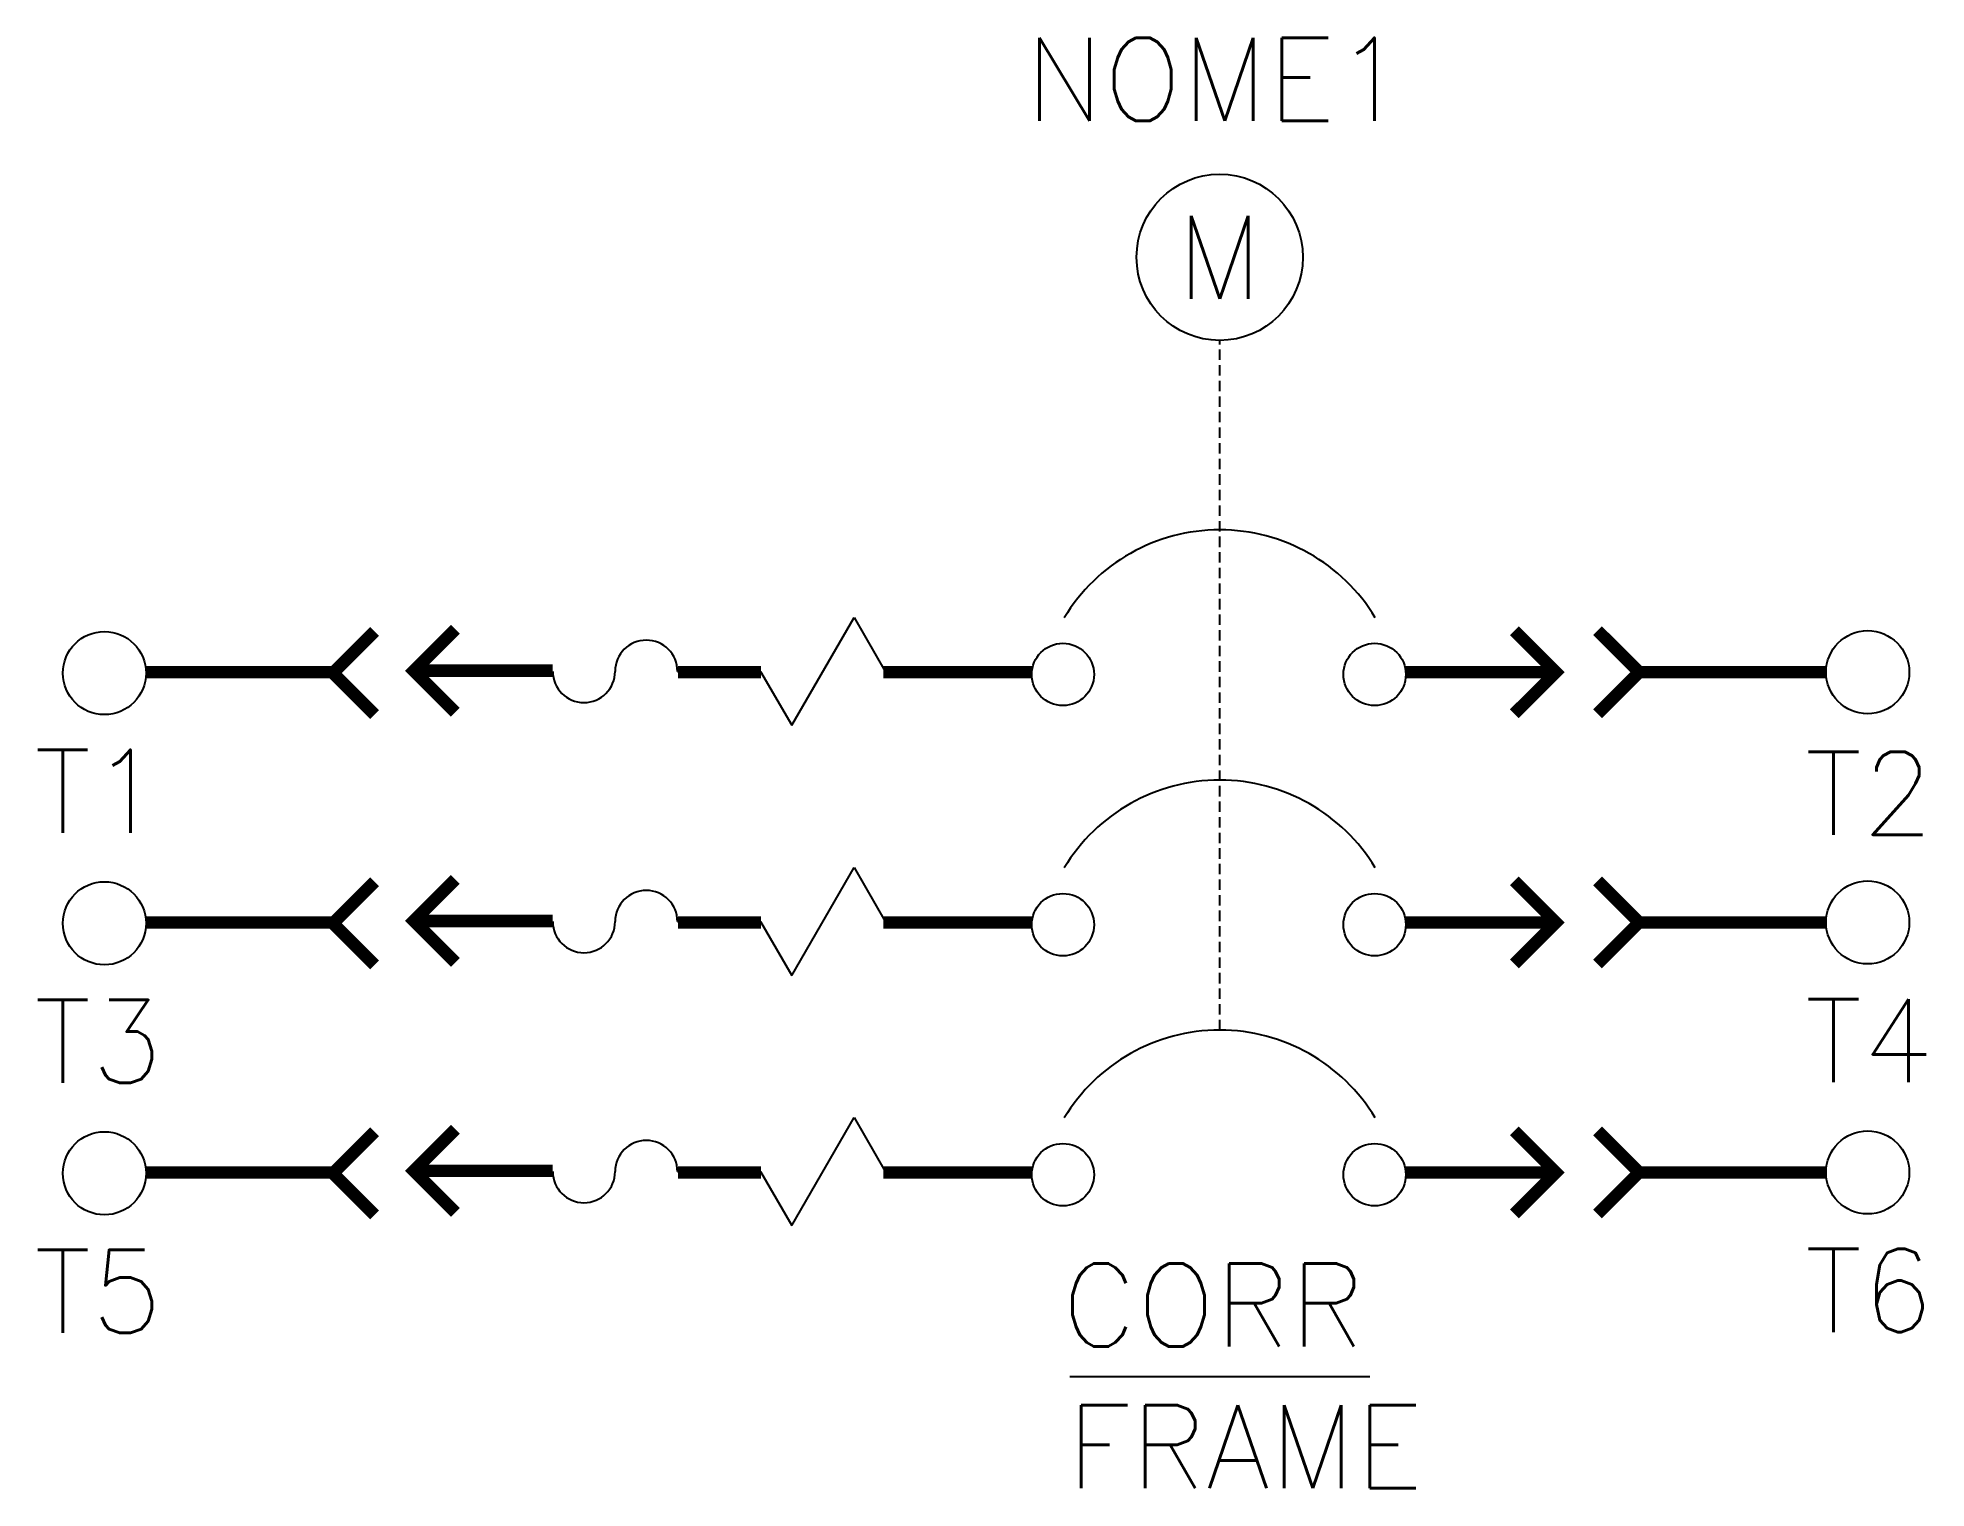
# Model space of a CAD drawing. Extents: x 225.3 to 270.7, y 203 to 237.9.
import ezdxf
from ezdxf.enums import TextEntityAlignment as Align

# ---------------------------------------------------------------- set-up
doc = ezdxf.new("R2010")
doc.units = 0
doc.header["$MEASUREMENT"] = 0
doc.linetypes.add('HIDDEN', pattern=[0.375, 0.25, -0.125])
doc.layers.get('0').update_dxf_attribs({"linetype": 'CONTINUOUS'})
doc.styles.add('ROMANS', font='romans')

msp = doc.modelspace()

# ---------------------------------------------------------------- linework, layer by layer
at = {"linetype": 'HIDDEN'}
msp.add_line((253.747, 214.049), (253.747, 230.646), dxfattribs=at)
at = {"linetype": 'Continuous'}
for p, q in [((243.451, 221.383), (244.951, 223.981)), ((243.451, 221.383), (244.951, 223.981)), ((244.951, 223.981), (245.701, 222.682)), ((244.951, 223.981), (245.701, 222.682)), ((240.701, 222.682), (242.701, 222.682)), ((240.701, 222.682), (242.701, 222.682)), ((242.701, 222.682), (243.451, 221.383)), ((242.701, 222.682), (243.451, 221.383)), ((245.701, 222.682), (249.227, 222.682)), ((245.701, 222.682), (249.227, 222.682)), ((243.451, 215.362), (244.951, 217.96)), ((243.451, 215.362), (244.951, 217.96)), ((244.951, 217.96), (245.701, 216.661)), ((244.951, 217.96), (245.701, 216.661)), ((240.701, 216.661), (242.701, 216.661)), ((240.701, 216.661), (242.701, 216.661)), ((242.701, 216.661), (243.451, 215.362)), ((242.701, 216.661), (243.451, 215.362)), ((243.451, 209.346), (244.951, 211.944)), ((243.451, 209.346), (244.951, 211.944)), ((244.951, 211.944), (245.701, 210.645)), ((244.951, 211.944), (245.701, 210.645)), ((240.701, 210.645), (242.701, 210.645)), ((240.701, 210.645), (242.701, 210.645)), ((242.701, 210.645), (243.451, 209.346)), ((242.701, 210.645), (243.451, 209.346))]:
    msp.add_line(p, q, dxfattribs=at)
msp.add_line((250.138, 205.711), (257.355, 205.711))
at = {"color": 5, "const_width": 0.3}
for points in [[(233.415, 221.64), (232.415, 222.64), (233.415, 223.64)], [(233.415, 221.64), (232.415, 222.64), (233.415, 223.64)], [(235.358, 221.697), (234.358, 222.697), (235.358, 223.697)], [(235.358, 221.697), (234.358, 222.697), (235.358, 223.697)], [(260.836, 223.661), (261.836, 222.661), (260.836, 221.661)], [(260.836, 223.661), (261.836, 222.661), (260.836, 221.661)], [(262.836, 223.661), (263.836, 222.661), (262.836, 221.661)], [(262.836, 223.661), (263.836, 222.661), (262.836, 221.661)], [(227.915, 222.661), (232.415, 222.661)], [(232.415, 222.661), (227.915, 222.661)], [(237.701, 222.697), (234.358, 222.697)], [(242.713, 222.661), (240.711, 222.661)], [(249.226, 222.661), (245.657, 222.661)], [(258.222, 222.661), (261.836, 222.661)], [(261.836, 222.661), (258.222, 222.661)], [(263.836, 222.661), (268.336, 222.661)], [(268.336, 222.661), (263.836, 222.661)], [(233.415, 215.619), (232.415, 216.619), (233.415, 217.619)], [(233.415, 215.619), (232.415, 216.619), (233.415, 217.619)], [(235.358, 215.676), (234.358, 216.676), (235.358, 217.676)], [(235.358, 215.676), (234.358, 216.676), (235.358, 217.676)], [(260.836, 217.64), (261.836, 216.64), (260.836, 215.64)], [(260.836, 217.64), (261.836, 216.64), (260.836, 215.64)], [(262.836, 217.64), (263.836, 216.64), (262.836, 215.64)], [(262.836, 217.64), (263.836, 216.64), (262.836, 215.64)], [(227.915, 216.64), (232.415, 216.64)], [(232.415, 216.64), (227.915, 216.64)], [(237.701, 216.676), (234.358, 216.676)], [(242.713, 216.64), (240.711, 216.64)], [(249.226, 216.64), (245.657, 216.64)], [(261.836, 216.64), (258.222, 216.64)], [(258.222, 216.64), (261.836, 216.64)], [(261.836, 216.64), (258.222, 216.64)], [(263.836, 216.64), (268.336, 216.64)], [(268.336, 216.64), (263.836, 216.64)], [(233.415, 209.603), (232.415, 210.603), (233.415, 211.603)], [(233.415, 209.603), (232.415, 210.603), (233.415, 211.603)], [(235.358, 209.661), (234.358, 210.661), (235.358, 211.661)], [(235.358, 209.661), (234.358, 210.661), (235.358, 211.661)], [(260.836, 211.624), (261.836, 210.624), (260.836, 209.624)], [(260.836, 211.624), (261.836, 210.624), (260.836, 209.624)], [(262.836, 211.624), (263.836, 210.624), (262.836, 209.624)], [(262.836, 211.624), (263.836, 210.624), (262.836, 209.624)], [(227.915, 210.624), (232.415, 210.624)], [(232.415, 210.624), (227.915, 210.624)], [(237.701, 210.661), (234.358, 210.661)], [(242.713, 210.624), (240.711, 210.624)], [(249.226, 210.624), (245.657, 210.624)], [(261.836, 210.624), (258.222, 210.624)], [(258.222, 210.624), (261.836, 210.624)], [(261.836, 210.624), (258.222, 210.624)], [(263.836, 210.624), (268.336, 210.624)], [(268.336, 210.624), (263.836, 210.624)]]:
    msp.add_lwpolyline(points, dxfattribs=at)
at = {"linetype": 'Continuous'}
msp.add_circle((253.747, 232.646), 2, dxfattribs=at)
for centre, radius in [((226.915, 222.64), 1), ((269.336, 222.661), 1), ((249.974, 222.607), 0.75), ((257.474, 222.607), 0.75), ((269.336, 216.64), 1), ((226.915, 216.619), 1), ((249.974, 216.586), 0.75), ((257.474, 216.586), 0.75), ((226.915, 210.603), 1), ((249.974, 210.57), 0.75), ((257.474, 210.57), 0.75), ((269.336, 210.624), 1)]:
    msp.add_circle(centre, radius)
for centre in [(253.747, 221.718), (253.747, 215.698), (253.747, 209.681)]:
    msp.add_arc(centre, 4.368, 31.0575, 148.9425)
for centre, start, end in [((239.951, 222.682), 0, 180), ((239.951, 222.682), 0, 180), ((238.451, 222.682), 180, 0), ((238.451, 222.682), 180, 0), ((239.951, 216.661), 0, 180), ((239.951, 216.661), 0, 180), ((238.451, 216.661), 180, 0), ((238.451, 216.661), 180, 0), ((239.951, 210.645), 0, 180), ((239.951, 210.645), 0, 180), ((238.451, 210.645), 180, 0), ((238.451, 210.645), 180, 0)]:
    msp.add_arc(centre, 0.75, start, end, dxfattribs=at)

# ---------------------------------------------------------------- texts
at = {"color": 7, "style": 'ROMANS'}
msp.add_text('M', height=2, dxfattribs=at).set_placement((253.747, 232.646), align=Align.MIDDLE_CENTER)
at = {"style": 'ROMANS'}
for tag, p in [('NOME1', (249.068, 235.928)), ('CORR', (249.949, 206.434)), ('FRAME', (250.069, 203.025))]:
    msp.add_attdef(tag, p, '', height=2, dxfattribs=at)
at = {"lineweight": -3, "style": 'ROMANS'}
for tag, p in [('T1', (225.225, 219.797)), ('T2', (267.83, 219.749)), ('T3', (225.225, 213.777)), ('T4', (267.83, 213.797)), ('T5', (225.225, 207.761)), ('T6', (267.83, 207.782))]:
    msp.add_attdef(tag, text='', height=2, dxfattribs=at).set_placement(p, align=Align.MIDDLE_LEFT)

doc.saveas('drawing.dxf')
